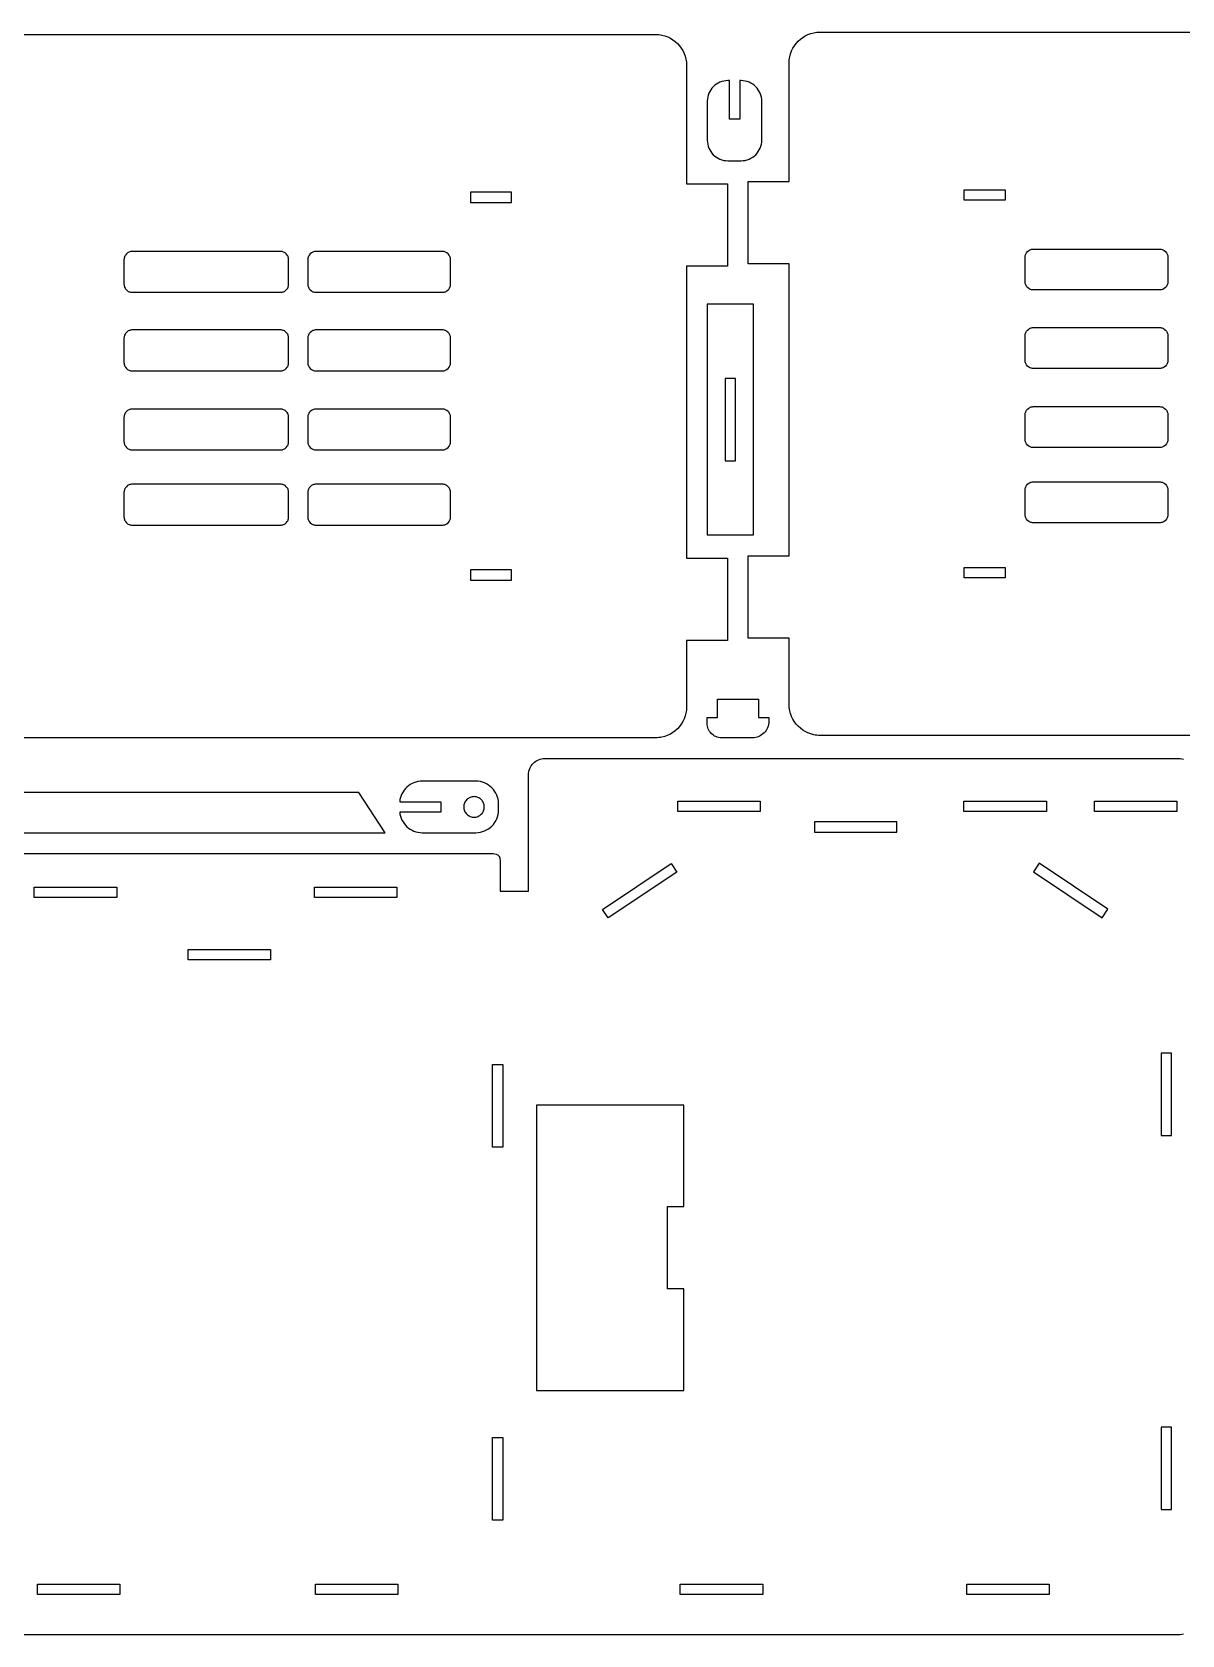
# Model space of a CAD drawing. Extents: x -399 to 499, y -399 to 499.
# Drawn here: x -74 to 149.2, y -398.9 to -87.8 of the extents above; entities that cross this region are included whole.
import ezdxf

# ---------------------------------------------------------------- set-up
doc = ezdxf.new("R2010")
doc.units = 0
doc.layers.add('DEFAULT_LAYER', color=1, linetype='CONTINUOUS')

msp = doc.modelspace()

# ---------------------------------------------------------------- linework, layer by layer
at = {"layer": 'DEFAULT_LAYER'}
for points in [[(-218.56, -88.24), (47.07, -88.24), (47.38, -88.25), (47.69, -88.27), (47.98, -88.31), (48.28, -88.36), (48.85, -88.51), (49.4, -88.71), (49.93, -88.97), (50.42, -89.27), (50.88, -89.61), (51.31, -90), (51.7, -90.43), (52.05, -90.89), (52.35, -91.39), (52.6, -91.91), (52.8, -92.46), (52.95, -93.03), (53, -93.33), (53.04, -93.63), (53.07, -93.93), (53.07, -94.24), (53.07, -117.25), (61.01, -117.25), (61.01, -133.25), (53.07, -133.25), (53.07, -189.88), (61.01, -189.88), (61.01, -205.88), (53.07, -205.88), (53.07, -218.77), (53.07, -219.07), (53.04, -219.38), (53, -219.68), (52.95, -219.97), (52.8, -220.54), (52.6, -221.1), (52.35, -221.62), (52.05, -222.11), (51.7, -222.58), (51.31, -223), (50.88, -223.39), (50.42, -223.74), (49.93, -224.04), (49.4, -224.29), (48.85, -224.49), (48.28, -224.64), (47.98, -224.7), (47.69, -224.73), (47.38, -224.76), (47.07, -224.77), (-76.1, -224.77)], [(210.78, -224.3), (78.96, -224.3), (78.65, -224.3), (78.35, -224.27), (78.05, -224.24), (77.75, -224.18), (77.18, -224.03), (76.63, -223.83), (76.1, -223.58), (75.61, -223.28), (75.15, -222.93), (74.72, -222.54), (74.33, -222.12), (73.99, -221.65), (73.68, -221.16), (73.43, -220.63), (73.23, -220.08), (73.08, -219.51), (73.03, -219.22), (72.99, -218.92), (72.97, -218.61), (72.96, -218.3), (72.96, -205.42), (65.02, -205.42), (65.02, -189.42), (72.96, -189.42), (72.96, -132.79), (65.02, -132.79), (65.02, -116.79), (72.96, -116.79), (72.96, -93.78), (72.97, -93.47), (72.99, -93.17), (73.03, -92.87), (73.08, -92.57), (73.23, -92), (73.43, -91.45), (73.68, -90.93), (73.99, -90.43), (74.33, -89.97), (74.72, -89.54), (75.15, -89.15), (75.61, -88.81), (76.1, -88.51), (76.63, -88.25), (77.18, -88.05), (77.75, -87.9), (78.05, -87.85), (78.35, -87.81), (78.65, -87.79), (78.96, -87.78), (344.59, -87.78)], [(-96.58, -247.22), (15.12, -247.22), (15.52, -247.24), (15.86, -247.28), (16.15, -247.36), (16.27, -247.42), (16.39, -247.49), (16.49, -247.57), (16.58, -247.67), (16.66, -247.78), (16.73, -247.91), (16.79, -248.05), (16.84, -248.22), (16.91, -248.61), (16.91, -254.54), (22.37, -254.54), (22.37, -247.22), (22.37, -243.26), (22.37, -231.99), (22.39, -231.66), (22.44, -231.35), (22.52, -231.04), (22.63, -230.75), (22.76, -230.47), (22.92, -230.21), (23.11, -229.96), (23.31, -229.73), (23.54, -229.52), (23.79, -229.34), (24.05, -229.18), (24.33, -229.04), (24.62, -228.94), (24.93, -228.86), (25.25, -228.81), (25.57, -228.79), (25.57, -228.79), (148.56, -228.79), (148.88, -228.81), (149.2, -228.86), (149.5, -228.94)], [(149.5, -398.77), (149.2, -398.85), (148.88, -398.9), (148.56, -398.92), (-96.58, -398.92)]]:
    msp.add_lwpolyline(points, dxfattribs=at)
for points in [[(63.67, -97.2), (63.38, -97.2), (63.38, -104.68), (61.38, -104.68), (61.38, -97.2), (61.09, -97.2), (60.68, -97.22), (60.28, -97.29), (59.9, -97.38), (59.53, -97.52), (59.18, -97.69), (58.85, -97.89), (58.55, -98.12), (58.26, -98.38), (58, -98.66), (57.77, -98.97), (57.57, -99.3), (57.4, -99.65), (57.27, -100.02), (57.17, -100.4), (57.11, -100.8), (57.09, -101.2), (57.09, -108.76), (57.11, -109.17), (57.17, -109.56), (57.27, -109.95), (57.4, -110.31), (57.57, -110.66), (57.77, -110.99), (58, -111.3), (58.26, -111.59), (58.55, -111.85), (58.85, -112.08), (59.18, -112.28), (59.53, -112.45), (59.9, -112.58), (60.28, -112.68), (60.68, -112.74), (61.09, -112.76), (63.67, -112.76), (64.08, -112.74), (64.47, -112.68), (64.86, -112.58), (65.22, -112.45), (65.57, -112.28), (65.9, -112.08), (66.21, -111.85), (66.5, -111.59), (66.75, -111.3), (66.99, -110.99), (67.19, -110.66), (67.35, -110.31), (67.49, -109.95), (67.59, -109.56), (67.65, -109.17), (67.67, -108.76), (67.67, -101.2), (67.65, -100.8), (67.59, -100.4), (67.49, -100.02), (67.35, -99.65), (67.19, -99.3), (66.99, -98.97), (66.75, -98.66), (66.5, -98.38), (66.21, -98.12), (65.9, -97.89), (65.57, -97.69), (65.22, -97.52), (64.86, -97.38), (64.47, -97.29), (64.08, -97.22), (63.67, -97.2)], [(11.1, -118.84), (11.1, -120.84), (19.1, -120.84), (19.1, -118.84), (11.1, -118.84)], [(114.93, -118.38), (114.93, -120.38), (106.93, -120.38), (106.93, -118.38), (114.93, -118.38)], [(-25.77, -130.37), (-54.53, -130.37), (-54.69, -130.37), (-54.85, -130.4), (-55, -130.44), (-55.15, -130.49), (-55.29, -130.56), (-55.42, -130.64), (-55.66, -130.84), (-55.85, -131.07), (-55.93, -131.21), (-56, -131.35), (-56.05, -131.49), (-56.09, -131.65), (-56.12, -131.8), (-56.13, -131.97), (-56.13, -136.7), (-56.12, -136.87), (-56.09, -137.03), (-56.05, -137.18), (-56, -137.33), (-55.93, -137.47), (-55.85, -137.6), (-55.66, -137.83), (-55.42, -138.03), (-55.29, -138.11), (-55.15, -138.18), (-55, -138.23), (-54.85, -138.27), (-54.69, -138.3), (-54.53, -138.3), (-25.77, -138.3), (-25.6, -138.3), (-25.44, -138.27), (-25.29, -138.23), (-25.14, -138.18), (-25, -138.11), (-24.87, -138.03), (-24.64, -137.83), (-24.44, -137.6), (-24.36, -137.47), (-24.29, -137.33), (-24.24, -137.18), (-24.2, -137.03), (-24.17, -136.87), (-24.17, -136.7), (-24.17, -131.97), (-24.17, -131.8), (-24.2, -131.65), (-24.24, -131.49), (-24.29, -131.35), (-24.36, -131.21), (-24.44, -131.07), (-24.64, -130.84), (-24.87, -130.64), (-25, -130.56), (-25.14, -130.49), (-25.29, -130.44), (-25.44, -130.4), (-25.6, -130.37), (-25.77, -130.37)], [(5.67, -130.37), (-18.86, -130.37), (-19.02, -130.37), (-19.18, -130.4), (-19.34, -130.44), (-19.48, -130.49), (-19.62, -130.56), (-19.75, -130.64), (-19.99, -130.84), (-20.19, -131.07), (-20.27, -131.21), (-20.33, -131.35), (-20.39, -131.49), (-20.43, -131.65), (-20.45, -131.8), (-20.46, -131.97), (-20.46, -136.7), (-20.45, -136.87), (-20.43, -137.03), (-20.39, -137.18), (-20.33, -137.33), (-20.27, -137.47), (-20.19, -137.6), (-19.99, -137.83), (-19.75, -138.03), (-19.62, -138.11), (-19.48, -138.18), (-19.34, -138.23), (-19.18, -138.27), (-19.02, -138.3), (-18.86, -138.3), (5.67, -138.3), (5.83, -138.3), (5.99, -138.27), (6.14, -138.23), (6.29, -138.18), (6.43, -138.11), (6.56, -138.03), (6.8, -137.83), (6.99, -137.6), (7.07, -137.47), (7.14, -137.33), (7.2, -137.18), (7.23, -137.03), (7.26, -136.87), (7.27, -136.7), (7.27, -131.97), (7.26, -131.8), (7.23, -131.65), (7.2, -131.49), (7.14, -131.35), (7.07, -131.21), (6.99, -131.07), (6.8, -130.84), (6.56, -130.64), (6.43, -130.56), (6.29, -130.49), (6.14, -130.44), (5.99, -130.4), (5.83, -130.37), (5.67, -130.37)], [(120.36, -129.91), (144.89, -129.91), (145.06, -129.91), (145.21, -129.94), (145.37, -129.98), (145.51, -130.03), (145.65, -130.1), (145.79, -130.18), (146.02, -130.38), (146.22, -130.61), (146.3, -130.74), (146.37, -130.88), (146.42, -131.03), (146.46, -131.18), (146.48, -131.34), (146.49, -131.51), (146.49, -136.24), (146.48, -136.41), (146.46, -136.56), (146.42, -136.72), (146.37, -136.86), (146.3, -137), (146.22, -137.14), (146.02, -137.37), (145.79, -137.57), (145.65, -137.65), (145.51, -137.72), (145.37, -137.77), (145.21, -137.81), (145.06, -137.84), (144.89, -137.84), (120.36, -137.84), (120.2, -137.84), (120.04, -137.81), (119.89, -137.77), (119.74, -137.72), (119.6, -137.65), (119.47, -137.57), (119.23, -137.37), (119.04, -137.14), (118.96, -137), (118.89, -136.86), (118.84, -136.72), (118.8, -136.56), (118.77, -136.41), (118.76, -136.24), (118.76, -131.51), (118.77, -131.34), (118.8, -131.18), (118.84, -131.03), (118.89, -130.88), (118.96, -130.74), (119.04, -130.61), (119.23, -130.38), (119.47, -130.18), (119.6, -130.1), (119.74, -130.03), (119.89, -129.98), (120.04, -129.94), (120.2, -129.91), (120.36, -129.91)], [(57.09, -185.4), (66.09, -185.4), (66.09, -140.6), (57.09, -140.6), (57.09, -185.4)], [(-25.77, -145.61), (-54.53, -145.61), (-54.69, -145.61), (-54.85, -145.64), (-55, -145.68), (-55.15, -145.73), (-55.29, -145.8), (-55.42, -145.88), (-55.66, -146.08), (-55.85, -146.31), (-55.93, -146.45), (-56, -146.59), (-56.05, -146.73), (-56.09, -146.89), (-56.12, -147.04), (-56.13, -147.21), (-56.13, -151.94), (-56.12, -152.11), (-56.09, -152.27), (-56.05, -152.42), (-56, -152.57), (-55.93, -152.71), (-55.85, -152.84), (-55.66, -153.07), (-55.42, -153.27), (-55.29, -153.35), (-55.15, -153.42), (-55, -153.47), (-54.85, -153.51), (-54.69, -153.54), (-54.53, -153.54), (-25.77, -153.54), (-25.6, -153.54), (-25.44, -153.51), (-25.29, -153.47), (-25.14, -153.42), (-25, -153.35), (-24.87, -153.27), (-24.64, -153.07), (-24.44, -152.84), (-24.36, -152.71), (-24.29, -152.57), (-24.24, -152.42), (-24.2, -152.27), (-24.17, -152.11), (-24.17, -151.94), (-24.17, -147.21), (-24.17, -147.04), (-24.2, -146.89), (-24.24, -146.73), (-24.29, -146.59), (-24.36, -146.45), (-24.44, -146.31), (-24.64, -146.08), (-24.87, -145.88), (-25, -145.8), (-25.14, -145.73), (-25.29, -145.68), (-25.44, -145.64), (-25.6, -145.61), (-25.77, -145.61)], [(5.67, -145.61), (-18.86, -145.61), (-19.02, -145.61), (-19.18, -145.64), (-19.34, -145.68), (-19.48, -145.73), (-19.62, -145.8), (-19.75, -145.88), (-19.99, -146.08), (-20.19, -146.31), (-20.27, -146.45), (-20.33, -146.59), (-20.39, -146.73), (-20.43, -146.89), (-20.45, -147.04), (-20.46, -147.21), (-20.46, -151.94), (-20.45, -152.11), (-20.43, -152.27), (-20.39, -152.42), (-20.33, -152.57), (-20.27, -152.71), (-20.19, -152.84), (-19.99, -153.07), (-19.75, -153.27), (-19.62, -153.35), (-19.48, -153.42), (-19.34, -153.47), (-19.18, -153.51), (-19.02, -153.54), (-18.86, -153.54), (5.67, -153.54), (5.83, -153.54), (5.99, -153.51), (6.14, -153.47), (6.29, -153.42), (6.43, -153.35), (6.56, -153.27), (6.8, -153.07), (6.99, -152.84), (7.07, -152.71), (7.14, -152.57), (7.2, -152.42), (7.23, -152.27), (7.26, -152.11), (7.27, -151.94), (7.27, -147.21), (7.26, -147.04), (7.23, -146.89), (7.2, -146.73), (7.14, -146.59), (7.07, -146.45), (6.99, -146.31), (6.8, -146.08), (6.56, -145.88), (6.43, -145.8), (6.29, -145.73), (6.14, -145.68), (5.99, -145.64), (5.83, -145.61), (5.67, -145.61)], [(120.36, -145.15), (144.89, -145.15), (145.06, -145.15), (145.21, -145.18), (145.37, -145.22), (145.51, -145.27), (145.65, -145.34), (145.79, -145.42), (146.02, -145.62), (146.22, -145.85), (146.3, -145.98), (146.37, -146.12), (146.42, -146.27), (146.46, -146.42), (146.48, -146.58), (146.49, -146.75), (146.49, -151.48), (146.48, -151.65), (146.46, -151.8), (146.42, -151.96), (146.37, -152.1), (146.3, -152.24), (146.22, -152.38), (146.02, -152.61), (145.79, -152.81), (145.65, -152.89), (145.51, -152.96), (145.37, -153.01), (145.21, -153.05), (145.06, -153.08), (144.89, -153.08), (120.36, -153.08), (120.2, -153.08), (120.04, -153.05), (119.89, -153.01), (119.74, -152.96), (119.6, -152.89), (119.47, -152.81), (119.23, -152.61), (119.04, -152.38), (118.96, -152.24), (118.89, -152.1), (118.84, -151.96), (118.8, -151.8), (118.77, -151.65), (118.76, -151.48), (118.76, -146.75), (118.77, -146.58), (118.8, -146.42), (118.84, -146.27), (118.89, -146.12), (118.96, -145.98), (119.04, -145.85), (119.23, -145.62), (119.47, -145.42), (119.6, -145.34), (119.74, -145.27), (119.89, -145.22), (120.04, -145.18), (120.2, -145.15), (120.36, -145.15)], [(60.59, -171), (62.59, -171), (62.59, -155), (60.59, -155), (60.59, -171)], [(-25.77, -160.95), (-54.53, -160.95), (-54.69, -160.96), (-54.85, -160.99), (-55, -161.02), (-55.15, -161.08), (-55.29, -161.15), (-55.42, -161.23), (-55.66, -161.42), (-55.85, -161.66), (-55.93, -161.79), (-56, -161.93), (-56.05, -162.08), (-56.09, -162.23), (-56.12, -162.39), (-56.13, -162.55), (-56.13, -167.29), (-56.12, -167.45), (-56.09, -167.61), (-56.05, -167.76), (-56, -167.91), (-55.93, -168.05), (-55.85, -168.18), (-55.66, -168.42), (-55.42, -168.62), (-55.29, -168.7), (-55.15, -168.76), (-55, -168.82), (-54.85, -168.86), (-54.69, -168.88), (-54.53, -168.89), (-25.77, -168.89), (-25.6, -168.88), (-25.44, -168.86), (-25.29, -168.82), (-25.14, -168.76), (-25, -168.7), (-24.87, -168.62), (-24.64, -168.42), (-24.44, -168.18), (-24.36, -168.05), (-24.29, -167.91), (-24.24, -167.76), (-24.2, -167.61), (-24.17, -167.45), (-24.17, -167.29), (-24.17, -162.55), (-24.17, -162.39), (-24.2, -162.23), (-24.24, -162.08), (-24.29, -161.93), (-24.36, -161.79), (-24.44, -161.66), (-24.64, -161.42), (-24.87, -161.23), (-25, -161.15), (-25.14, -161.08), (-25.29, -161.02), (-25.44, -160.99), (-25.6, -160.96), (-25.77, -160.95)], [(5.67, -160.95), (-18.86, -160.95), (-19.02, -160.96), (-19.18, -160.99), (-19.34, -161.02), (-19.48, -161.08), (-19.62, -161.15), (-19.75, -161.23), (-19.99, -161.42), (-20.19, -161.66), (-20.27, -161.79), (-20.33, -161.93), (-20.39, -162.08), (-20.43, -162.23), (-20.45, -162.39), (-20.46, -162.55), (-20.46, -167.29), (-20.45, -167.45), (-20.43, -167.61), (-20.39, -167.76), (-20.33, -167.91), (-20.27, -168.05), (-20.19, -168.18), (-19.99, -168.42), (-19.75, -168.62), (-19.62, -168.7), (-19.48, -168.76), (-19.34, -168.82), (-19.18, -168.86), (-19.02, -168.88), (-18.86, -168.89), (5.67, -168.89), (5.83, -168.88), (5.99, -168.86), (6.14, -168.82), (6.29, -168.76), (6.43, -168.7), (6.56, -168.62), (6.8, -168.42), (6.99, -168.18), (7.07, -168.05), (7.14, -167.91), (7.2, -167.76), (7.23, -167.61), (7.26, -167.45), (7.27, -167.29), (7.27, -162.55), (7.26, -162.39), (7.23, -162.23), (7.2, -162.08), (7.14, -161.93), (7.07, -161.79), (6.99, -161.66), (6.8, -161.42), (6.56, -161.23), (6.43, -161.15), (6.29, -161.08), (6.14, -161.02), (5.99, -160.99), (5.83, -160.96), (5.67, -160.95)], [(120.36, -160.49), (144.89, -160.49), (145.06, -160.5), (145.21, -160.52), (145.37, -160.56), (145.51, -160.62), (145.65, -160.69), (145.79, -160.77), (146.02, -160.96), (146.22, -161.2), (146.3, -161.33), (146.37, -161.47), (146.42, -161.62), (146.46, -161.77), (146.48, -161.93), (146.49, -162.09), (146.49, -166.83), (146.48, -166.99), (146.46, -167.15), (146.42, -167.3), (146.37, -167.45), (146.3, -167.59), (146.22, -167.72), (146.02, -167.96), (145.79, -168.16), (145.65, -168.24), (145.51, -168.3), (145.37, -168.36), (145.21, -168.4), (145.06, -168.42), (144.89, -168.43), (120.36, -168.43), (120.2, -168.42), (120.04, -168.4), (119.89, -168.36), (119.74, -168.3), (119.6, -168.24), (119.47, -168.16), (119.23, -167.96), (119.04, -167.72), (118.96, -167.59), (118.89, -167.45), (118.84, -167.3), (118.8, -167.15), (118.77, -166.99), (118.76, -166.83), (118.76, -162.09), (118.77, -161.93), (118.8, -161.77), (118.84, -161.62), (118.89, -161.47), (118.96, -161.33), (119.04, -161.2), (119.23, -160.96), (119.47, -160.77), (119.6, -160.69), (119.74, -160.62), (119.89, -160.56), (120.04, -160.52), (120.2, -160.5), (120.36, -160.49)], [(-25.77, -175.56), (-54.53, -175.56), (-54.69, -175.57), (-54.85, -175.59), (-55, -175.63), (-55.15, -175.68), (-55.29, -175.75), (-55.42, -175.83), (-55.66, -176.03), (-55.85, -176.26), (-55.93, -176.4), (-56, -176.54), (-56.05, -176.68), (-56.09, -176.84), (-56.12, -176.99), (-56.13, -177.16), (-56.13, -181.9), (-56.12, -182.06), (-56.09, -182.22), (-56.05, -182.37), (-56, -182.52), (-55.93, -182.66), (-55.85, -182.79), (-55.66, -183.03), (-55.42, -183.22), (-55.29, -183.3), (-55.15, -183.37), (-55, -183.42), (-54.85, -183.46), (-54.69, -183.49), (-54.53, -183.5), (-25.77, -183.5), (-25.6, -183.49), (-25.44, -183.46), (-25.29, -183.42), (-25.14, -183.37), (-25, -183.3), (-24.87, -183.22), (-24.64, -183.03), (-24.44, -182.79), (-24.36, -182.66), (-24.29, -182.52), (-24.24, -182.37), (-24.2, -182.22), (-24.17, -182.06), (-24.17, -181.9), (-24.17, -177.16), (-24.17, -176.99), (-24.2, -176.84), (-24.24, -176.68), (-24.29, -176.54), (-24.36, -176.4), (-24.44, -176.26), (-24.64, -176.03), (-24.87, -175.83), (-25, -175.75), (-25.14, -175.68), (-25.29, -175.63), (-25.44, -175.59), (-25.6, -175.57), (-25.77, -175.56)], [(5.67, -175.56), (-18.86, -175.56), (-19.02, -175.57), (-19.18, -175.59), (-19.34, -175.63), (-19.48, -175.68), (-19.62, -175.75), (-19.75, -175.83), (-19.99, -176.03), (-20.19, -176.26), (-20.27, -176.4), (-20.33, -176.54), (-20.39, -176.68), (-20.43, -176.84), (-20.45, -176.99), (-20.46, -177.16), (-20.46, -181.9), (-20.45, -182.06), (-20.43, -182.22), (-20.39, -182.37), (-20.33, -182.52), (-20.27, -182.66), (-20.19, -182.79), (-19.99, -183.03), (-19.75, -183.22), (-19.62, -183.3), (-19.48, -183.37), (-19.34, -183.42), (-19.18, -183.46), (-19.02, -183.49), (-18.86, -183.5), (5.67, -183.5), (5.83, -183.49), (5.99, -183.46), (6.14, -183.42), (6.29, -183.37), (6.43, -183.3), (6.56, -183.22), (6.8, -183.03), (6.99, -182.79), (7.07, -182.66), (7.14, -182.52), (7.2, -182.37), (7.23, -182.22), (7.26, -182.06), (7.27, -181.9), (7.27, -177.16), (7.26, -176.99), (7.23, -176.84), (7.2, -176.68), (7.14, -176.54), (7.07, -176.4), (6.99, -176.26), (6.8, -176.03), (6.56, -175.83), (6.43, -175.75), (6.29, -175.68), (6.14, -175.63), (5.99, -175.59), (5.83, -175.57), (5.67, -175.56)], [(120.36, -175.1), (144.89, -175.1), (145.06, -175.11), (145.21, -175.13), (145.37, -175.17), (145.51, -175.22), (145.65, -175.29), (145.79, -175.37), (146.02, -175.57), (146.22, -175.8), (146.3, -175.94), (146.37, -176.08), (146.42, -176.22), (146.46, -176.38), (146.48, -176.53), (146.49, -176.7), (146.49, -181.43), (146.48, -181.6), (146.46, -181.76), (146.42, -181.91), (146.37, -182.06), (146.3, -182.2), (146.22, -182.33), (146.02, -182.56), (145.79, -182.76), (145.65, -182.84), (145.51, -182.91), (145.37, -182.96), (145.21, -183), (145.06, -183.03), (144.89, -183.03), (120.36, -183.03), (120.2, -183.03), (120.04, -183), (119.89, -182.96), (119.74, -182.91), (119.6, -182.84), (119.47, -182.76), (119.23, -182.56), (119.04, -182.33), (118.96, -182.2), (118.89, -182.06), (118.84, -181.91), (118.8, -181.76), (118.77, -181.6), (118.76, -181.43), (118.76, -176.7), (118.77, -176.53), (118.8, -176.38), (118.84, -176.22), (118.89, -176.08), (118.96, -175.94), (119.04, -175.8), (119.23, -175.57), (119.47, -175.37), (119.6, -175.29), (119.74, -175.22), (119.89, -175.17), (120.04, -175.13), (120.2, -175.11), (120.36, -175.1)], [(11.1, -192.17), (11.1, -194.17), (19.1, -194.17), (19.1, -192.17), (11.1, -192.17)], [(114.93, -191.7), (114.93, -193.7), (106.93, -193.7), (106.93, -191.7), (114.93, -191.7)], [(69.05, -221.57), (69.03, -221.89), (68.99, -222.21), (68.91, -222.51), (68.8, -222.81), (68.66, -223.09), (68.5, -223.35), (68.32, -223.6), (68.11, -223.83), (67.88, -224.03), (67.64, -224.22), (67.37, -224.38), (67.09, -224.51), (66.8, -224.62), (66.49, -224.7), (66.18, -224.75), (65.85, -224.77), (59.85, -224.77), (59.57, -224.75), (59.29, -224.71), (59.02, -224.64), (58.76, -224.54), (58.52, -224.43), (58.29, -224.29), (58.07, -224.12), (57.87, -223.94), (57.69, -223.74), (57.53, -223.53), (57.39, -223.3), (57.27, -223.05), (57.18, -222.8), (57.11, -222.53), (57.07, -222.25), (57.05, -221.97), (57.05, -220.85), (59.05, -220.85), (59.05, -217.27), (67.05, -217.27), (67.05, -220.85), (69.05, -220.85), (69.05, -221.57)], [(16.56, -238.79), (16.56, -237.59), (16.54, -237.14), (16.47, -236.71), (16.37, -236.29), (16.22, -235.88), (16.03, -235.5), (15.81, -235.13), (15.56, -234.8), (15.27, -234.48), (14.96, -234.2), (14.62, -233.94), (14.26, -233.72), (13.87, -233.54), (13.47, -233.39), (13.05, -233.28), (12.61, -233.21), (12.16, -233.19), (1.76, -233.19), (1.34, -233.21), (0.93, -233.27), (0.53, -233.37), (0.14, -233.5), (-0.22, -233.67), (-0.57, -233.87), (-0.9, -234.1), (-1.21, -234.35), (-1.49, -234.64), (-1.74, -234.94), (-1.97, -235.27), (-2.17, -235.62), (-2.33, -235.99), (-2.46, -236.38), (-2.56, -236.78), (-2.62, -237.19), (5.38, -237.19), (5.38, -239.19), (-2.62, -239.19), (-2.56, -239.6), (-2.46, -240), (-2.33, -240.39), (-2.17, -240.76), (-1.97, -241.11), (-1.74, -241.44), (-1.49, -241.75), (-1.21, -242.03), (-0.9, -242.29), (-0.57, -242.51), (-0.22, -242.71), (0.14, -242.88), (0.53, -243.01), (0.93, -243.11), (1.34, -243.17), (1.76, -243.19), (12.16, -243.19), (12.61, -243.17), (13.05, -243.1), (13.47, -242.99), (13.87, -242.84), (14.26, -242.66), (14.62, -242.44), (14.96, -242.18), (15.27, -241.9), (15.56, -241.59), (15.81, -241.25), (16.03, -240.88), (16.22, -240.5), (16.37, -240.1), (16.47, -239.67), (16.54, -239.24), (16.56, -238.79)], [(-10.53, -235.36), (-129.41, -235.36), (-124.35, -243.19), (-5.46, -243.19), (-10.53, -235.36)], [(9.81, -238.19), (9.82, -238.39), (9.85, -238.58), (9.9, -238.77), (9.97, -238.96), (10.05, -239.13), (10.15, -239.3), (10.27, -239.46), (10.4, -239.6), (10.55, -239.74), (10.71, -239.85), (10.87, -239.95), (11.05, -240.04), (11.23, -240.1), (11.42, -240.15), (11.62, -240.18), (11.81, -240.19), (12.01, -240.18), (12.21, -240.15), (12.4, -240.1), (12.58, -240.04), (12.76, -239.95), (12.92, -239.85), (13.08, -239.74), (13.23, -239.6), (13.36, -239.46), (13.48, -239.3), (13.58, -239.13), (13.66, -238.96), (13.73, -238.77), (13.78, -238.58), (13.8, -238.39), (13.81, -238.19), (13.8, -237.99), (13.78, -237.8), (13.73, -237.61), (13.66, -237.43), (13.58, -237.25), (13.48, -237.08), (13.36, -236.92), (13.23, -236.78), (13.08, -236.64), (12.92, -236.53), (12.76, -236.43), (12.58, -236.34), (12.4, -236.28), (12.21, -236.23), (12.01, -236.2), (11.81, -236.19), (11.62, -236.2), (11.42, -236.23), (11.23, -236.28), (11.05, -236.34), (10.87, -236.43), (10.71, -236.53), (10.55, -236.64), (10.4, -236.78), (10.27, -236.92), (10.15, -237.08), (10.05, -237.25), (9.97, -237.43), (9.9, -237.61), (9.85, -237.8), (9.82, -237.99), (9.81, -238.19)], [(67.34, -237.05), (67.34, -239.05), (51.34, -239.05), (51.34, -237.05), (67.34, -237.05)], [(122.9, -237.05), (122.9, -239.05), (106.9, -239.05), (106.9, -237.05), (122.9, -237.05)], [(148.24, -237.09), (148.24, -239.09), (132.24, -239.09), (132.24, -237.09), (148.24, -237.09)], [(77.9, -243.07), (93.9, -243.07), (93.9, -241.07), (77.9, -241.07), (77.9, -243.07)], [(36.75, -258.07), (50.06, -249.19), (51.17, -250.85), (37.86, -259.73), (36.75, -258.07)], [(120.4, -250.81), (133.71, -259.69), (134.82, -258.03), (121.51, -249.14), (120.4, -250.81)], [(-57.54, -253.77), (-57.54, -255.77), (-73.54, -255.77), (-73.54, -253.77), (-57.54, -253.77)], [(-3.18, -253.77), (-3.18, -255.77), (-19.18, -255.77), (-19.18, -253.77), (-3.18, -253.77)], [(-27.67, -265.88), (-27.67, -267.88), (-43.67, -267.88), (-43.67, -265.88), (-27.67, -265.88)], [(145.16, -301.98), (147.16, -301.98), (147.16, -285.98), (145.16, -285.98), (145.16, -301.98)], [(15.4, -288.21), (17.4, -288.21), (17.4, -304.21), (15.4, -304.21), (15.4, -288.21)], [(23.97, -351.45), (52.53, -351.45), (52.53, -331.76), (49.35, -331.76), (49.35, -315.76), (52.53, -315.76), (52.53, -296.08), (23.97, -296.08), (23.97, -351.45)], [(15.4, -360.61), (17.4, -360.61), (17.4, -376.61), (15.4, -376.61), (15.4, -360.61)], [(145.16, -374.6), (147.16, -374.6), (147.16, -358.6), (145.16, -358.6), (145.16, -374.6)], [(-56.95, -389.09), (-56.95, -391.09), (-72.95, -391.09), (-72.95, -389.09), (-56.95, -389.09)], [(-2.95, -389.09), (-2.95, -391.09), (-18.95, -391.09), (-18.95, -389.09), (-2.95, -389.09)], [(67.85, -389.09), (67.85, -391.09), (51.85, -391.09), (51.85, -389.09), (67.85, -389.09)], [(123.45, -389.09), (123.45, -391.09), (107.45, -391.09), (107.45, -389.09), (123.45, -389.09)]]:
    msp.add_lwpolyline(points, close=True, dxfattribs=at)

doc.saveas('drawing.dxf')
